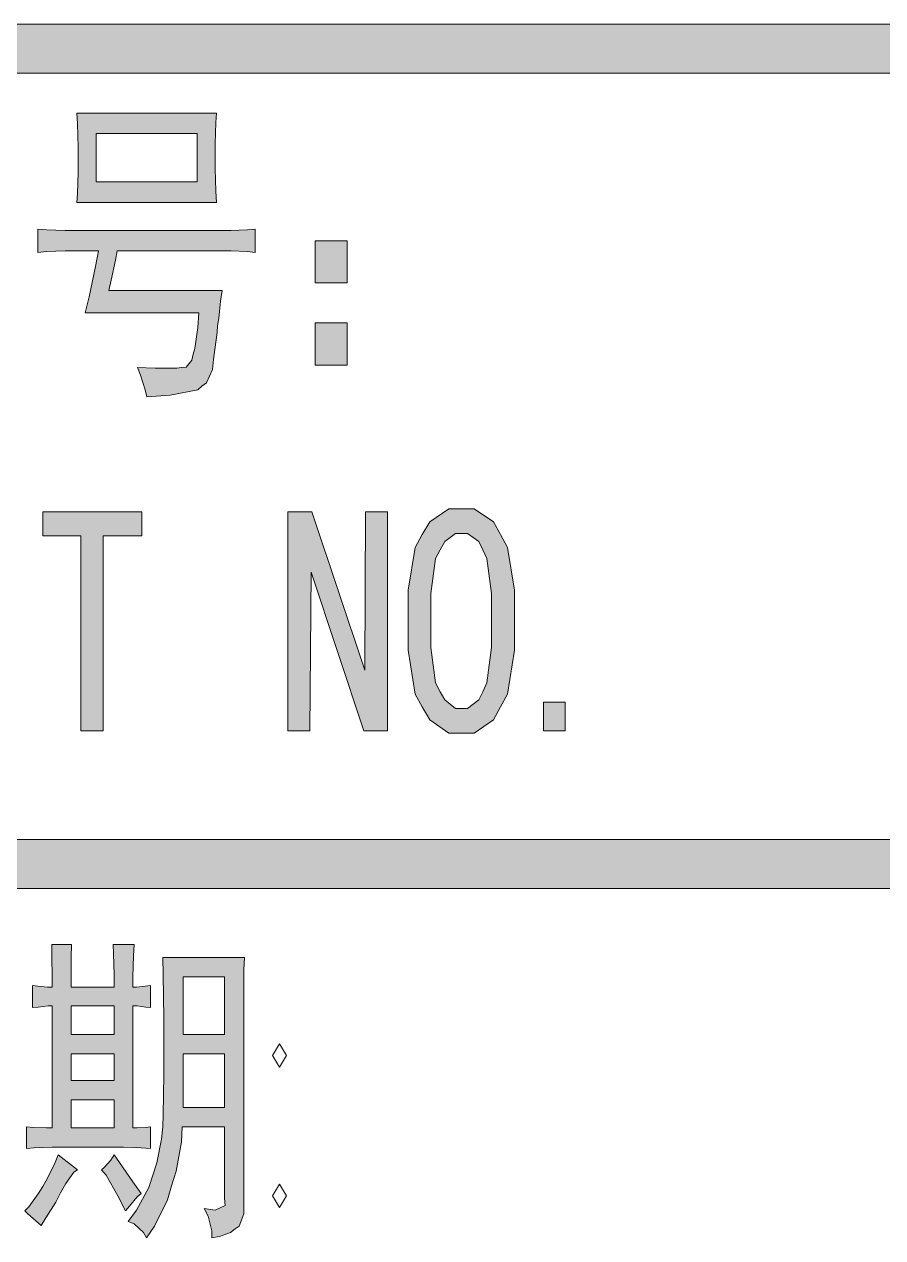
# Model space of a CAD drawing. Header units: millimetres. Extents: x 0 to 586, y 0 to 414.
# Drawn here: x 546.89 to 552.07, y 39.2 to 46.53 of the extents above; entities that cross this region are included whole.
import ezdxf

# ---------------------------------------------------------------- set-up
doc = ezdxf.new("R2010")
doc.units = ezdxf.units.MM

msp = doc.modelspace()

# ---------------------------------------------------------------- hatches: boundary and pattern name
h = msp.add_hatch(color=0)
h.dxf.hatch_style = 2
h.paths.add_polyline_path([(575.772139, 46.534917), (575.772139, 46.238583), (541.390417, 46.238583), (541.390417, 46.534917)])
h = msp.add_hatch(color=0)
h.paths.add_polyline_path([(548.050861, 45.998694), (548.047333, 45.94225), (548.043806, 45.811722), (548.043806, 45.737639), (548.043806, 45.663556), (548.047333, 45.525972), (548.050861, 45.458944), (547.207722, 45.458944), (547.21125, 45.511861), (547.214778, 45.638861), (547.214778, 45.712944), (547.214778, 45.790556), (547.21125, 45.935194), (547.207722, 45.998694)])
h.paths.add_polyline_path([(547.934444, 45.582417), (547.934444, 45.875222), (547.324139, 45.875222), (547.324139, 45.582417)])
h = msp.add_hatch(color=0)
h.dxf.hatch_style = 2
h.paths.add_polyline_path([(548.086139, 45.289611), (548.139056, 45.289611), (548.237833, 45.293139), (548.283694, 45.296667), (548.283694, 45.155556), (548.237833, 45.162611), (548.139056, 45.166139), (548.086139, 45.166139), (547.451139, 45.166139), (547.440556, 45.109694), (547.415861, 44.98975), (547.40175, 44.92625), (548.086139, 44.92625), (548.075556, 44.86275), (548.064972, 44.756917), (548.057917, 44.714583), (548.054389, 44.67225), (548.040278, 44.569944), (548.033222, 44.509972), (548.026167, 44.45), (547.990889, 44.368861), (547.962667, 44.347694), (547.937972, 44.326528), (547.772167, 44.294778), (547.631056, 44.284194), (547.620472, 44.326528), (547.59225, 44.414722), (547.574611, 44.460583), (547.680444, 44.457056), (547.810972, 44.457056), (547.839194, 44.460583), (547.867417, 44.464111), (547.902694, 44.506444), (547.90975, 44.541722), (547.920333, 44.577), (547.937972, 44.704), (547.945028, 44.792194), (547.257111, 44.792194), (547.281806, 44.887444), (547.320611, 45.070889), (547.33825, 45.166139), (547.197139, 45.166139), (547.137167, 45.166139), (547.024278, 45.162611), (546.971361, 45.155556), (546.971361, 45.296667), (547.024278, 45.293139), (547.137167, 45.289611), (547.197139, 45.289611)])
h = msp.add_hatch(color=0)
h.dxf.hatch_style = 2
h.paths.add_polyline_path([(548.647056, 45.226111), (548.841083, 45.226111), (548.841083, 44.972111), (548.647056, 44.972111)])
h = msp.add_hatch(color=0)
h.dxf.hatch_style = 2
h.paths.add_polyline_path([(548.647056, 44.732222), (548.841083, 44.732222), (548.841083, 44.474694), (548.647056, 44.474694)])
h = msp.add_hatch(color=0)
h.dxf.hatch_style = 2
h.paths.add_polyline_path([(547.599306, 43.444583), (547.366472, 43.444583), (547.366472, 42.266306), (547.232417, 42.266306), (547.232417, 43.444583), (547.003111, 43.444583), (547.003111, 43.589222), (547.599306, 43.589222)])
h = msp.add_hatch(color=0)
h.dxf.hatch_style = 2
h.paths.add_polyline_path([(549.0845, 42.266306), (548.939861, 42.266306), (548.622361, 43.225861), (548.615306, 42.266306), (548.48125, 42.266306), (548.48125, 43.589222), (548.625889, 43.589222), (548.946917, 42.633194), (548.950444, 43.589222), (549.0845, 43.589222)])
h = msp.add_hatch(color=0)
h.paths.add_polyline_path([(549.850028, 42.933056), (549.850028, 42.753139), (549.807694, 42.488556), (549.765361, 42.410944), (549.723028, 42.333333), (549.606611, 42.252194), (549.532528, 42.252194), (549.454917, 42.252194), (549.3385, 42.333333), (549.292639, 42.410944), (549.250306, 42.488556), (549.207972, 42.753139), (549.207972, 42.933056), (549.207972, 43.1165), (549.250306, 43.374028), (549.292639, 43.451639), (549.3385, 43.52925), (549.454917, 43.606861), (549.532528, 43.606861), (549.606611, 43.606861), (549.723028, 43.52925), (549.765361, 43.451639), (549.807694, 43.374028), (549.850028, 43.1165)])
h.paths.add_polyline_path([(549.712444, 42.933056), (549.712444, 43.095333), (549.684222, 43.307), (549.659528, 43.359917), (549.634833, 43.409306), (549.567806, 43.458694), (549.532528, 43.458694), (549.493722, 43.458694), (549.430222, 43.409306), (549.402, 43.359917), (549.373778, 43.307), (549.345556, 43.095333), (549.345556, 42.933056), (549.345556, 42.770778), (549.373778, 42.555583), (549.402, 42.502667), (549.430222, 42.453278), (549.493722, 42.400361), (549.532528, 42.400361), (549.567806, 42.400361), (549.634833, 42.453278), (549.659528, 42.502667), (549.684222, 42.555583), (549.712444, 42.770778)])
h = msp.add_hatch(color=0)
h.dxf.hatch_style = 2
h.paths.add_polyline_path([(550.156944, 42.266306), (550.026417, 42.266306), (550.026417, 42.439167), (550.156944, 42.439167)])
h = msp.add_hatch(color=0)
h.dxf.hatch_style = 2
h.paths.add_polyline_path([(575.772139, 41.610139), (575.772139, 41.313806), (541.390417, 41.313806), (541.390417, 41.610139)])
h = msp.add_hatch(color=0)
h.paths.add_polyline_path([(547.059556, 40.717611), (547.059556, 40.777583), (547.056028, 40.904583), (547.056028, 40.975139), (547.175972, 40.975139), (547.172444, 40.897528), (547.172444, 40.770528), (547.172444, 40.717611), (547.4335, 40.717611), (547.4335, 40.791694), (547.429972, 40.918694), (547.426444, 40.975139), (547.553444, 40.975139), (547.549917, 40.908111), (547.546389, 40.781111), (547.546389, 40.717611), (547.567556, 40.717611), (547.620472, 40.724667), (547.652222, 40.728194), (547.652222, 40.594139), (547.624, 40.597667), (547.571083, 40.604722), (547.546389, 40.604722), (547.546389, 39.867417), (547.571083, 39.867417), (547.624, 39.870944), (547.652222, 39.874472), (547.652222, 39.743944), (547.595778, 39.747472), (547.489944, 39.751), (547.437028, 39.751), (547.123056, 39.751), (547.059556, 39.751), (546.950194, 39.747472), (546.904333, 39.743944), (546.904333, 39.874472), (546.946667, 39.870944), (547.024278, 39.867417), (547.059556, 39.867417), (547.059556, 40.604722), (547.034861, 40.604722), (546.974889, 40.597667), (546.939611, 40.594139), (546.939611, 40.728194), (546.971361, 40.724667), (547.031333, 40.717611)])
h.paths.add_polyline_path([(547.4335, 40.431861), (547.4335, 40.604722), (547.172444, 40.604722), (547.172444, 40.431861)])
h.paths.add_polyline_path([(547.4335, 39.867417), (547.4335, 40.03675), (547.172444, 40.03675), (547.172444, 39.867417)])
h.paths.add_polyline_path([(547.4335, 40.153167), (547.4335, 40.315444), (547.172444, 40.315444), (547.172444, 40.153167)])
h = msp.add_hatch(color=0)
h.paths.add_polyline_path([(547.976778, 39.380583), (548.043806, 39.37), (548.103778, 39.398222), (548.10025, 39.444083), (548.10025, 39.874472), (547.842722, 39.874472), (547.839194, 39.78275), (547.807444, 39.606361), (547.779222, 39.518167), (547.754528, 39.4335), (547.676917, 39.27475), (547.627528, 39.204194), (547.609889, 39.235944), (547.553444, 39.288861), (547.518167, 39.302972), (547.567556, 39.37), (547.641639, 39.507583), (547.666333, 39.581667), (547.691028, 39.65575), (547.71925, 39.800389), (547.726306, 39.874472), (547.729833, 39.948556), (547.733361, 40.188444), (547.733361, 40.35425), (547.733361, 40.527111), (547.729833, 40.795222), (547.726306, 40.897528), (548.220194, 40.897528), (548.216667, 40.823444), (548.216667, 40.647056), (548.216667, 40.541222), (548.216667, 39.405278), (548.216667, 39.348833), (548.188444, 39.27475), (548.16375, 39.257111), (548.135528, 39.235944), (548.0685, 39.21125), (548.022639, 39.204194), (548.022639, 39.246528), (548.001472, 39.334722)])
h.paths.add_polyline_path([(548.10025, 40.431861), (548.10025, 40.781111), (547.849778, 40.781111), (547.849778, 40.431861)])
h.paths.add_polyline_path([(548.10025, 39.990889), (548.10025, 40.315444), (547.849778, 40.315444), (547.849778, 39.990889)])
h = msp.add_hatch(color=0)
h.dxf.hatch_style = 2
h.paths.add_polyline_path([(547.21125, 39.613417), (547.190083, 39.599306), (547.140694, 39.532278), (547.108944, 39.475833), (547.080722, 39.419389), (547.02075, 39.324139), (546.992528, 39.278278), (546.960778, 39.3065), (546.911389, 39.348833), (546.89375, 39.366472), (546.918444, 39.391167), (546.974889, 39.468778), (547.003111, 39.514639), (547.031333, 39.564028), (547.077194, 39.659278), (547.094833, 39.705139)])
h = msp.add_hatch(color=0)
h.dxf.hatch_style = 2
h.paths.add_polyline_path([(547.500528, 39.366472), (547.454667, 39.458194), (547.384111, 39.581667), (547.355889, 39.613417), (547.373528, 39.627528), (547.412333, 39.673389), (547.4335, 39.705139), (547.46525, 39.659278), (547.546389, 39.542861), (547.595778, 39.472306), (547.571083, 39.451139), (547.525222, 39.394694)])

# ---------------------------------------------------------------- linework, layer by layer
at = {"color": 0, "lineweight": 0}
for points in [[(575.772139, 46.534917), (575.772139, 46.238583), (541.390417, 46.238583), (541.390417, 46.534917)], [(548.050861, 45.998694), (548.047333, 45.94225), (548.043806, 45.811722), (548.043806, 45.737639), (548.043806, 45.663556), (548.047333, 45.525972), (548.050861, 45.458944), (547.207722, 45.458944), (547.21125, 45.511861), (547.214778, 45.638861), (547.214778, 45.712944), (547.214778, 45.790556), (547.21125, 45.935194), (547.207722, 45.998694)], [(547.934444, 45.582417), (547.934444, 45.875222), (547.324139, 45.875222), (547.324139, 45.582417)], [(548.086139, 45.289611), (548.139056, 45.289611), (548.237833, 45.293139), (548.283694, 45.296667), (548.283694, 45.155556), (548.237833, 45.162611), (548.139056, 45.166139), (548.086139, 45.166139), (547.451139, 45.166139), (547.440556, 45.109694), (547.415861, 44.98975), (547.40175, 44.92625), (548.086139, 44.92625), (548.075556, 44.86275), (548.064972, 44.756917), (548.057917, 44.714583), (548.054389, 44.67225), (548.040278, 44.569944), (548.033222, 44.509972), (548.026167, 44.45), (547.990889, 44.368861), (547.962667, 44.347694), (547.937972, 44.326528), (547.772167, 44.294778), (547.631056, 44.284194), (547.620472, 44.326528), (547.59225, 44.414722), (547.574611, 44.460583), (547.680444, 44.457056), (547.810972, 44.457056), (547.839194, 44.460583), (547.867417, 44.464111), (547.902694, 44.506444), (547.90975, 44.541722), (547.920333, 44.577), (547.937972, 44.704), (547.945028, 44.792194), (547.257111, 44.792194), (547.281806, 44.887444), (547.320611, 45.070889), (547.33825, 45.166139), (547.197139, 45.166139), (547.137167, 45.166139), (547.024278, 45.162611), (546.971361, 45.155556), (546.971361, 45.296667), (547.024278, 45.293139), (547.137167, 45.289611), (547.197139, 45.289611)], [(548.647056, 45.226111), (548.841083, 45.226111), (548.841083, 44.972111), (548.647056, 44.972111)], [(548.647056, 44.732222), (548.841083, 44.732222), (548.841083, 44.474694), (548.647056, 44.474694)], [(547.599306, 43.444583), (547.366472, 43.444583), (547.366472, 42.266306), (547.232417, 42.266306), (547.232417, 43.444583), (547.003111, 43.444583), (547.003111, 43.589222), (547.599306, 43.589222)], [(549.0845, 42.266306), (548.939861, 42.266306), (548.622361, 43.225861), (548.615306, 42.266306), (548.48125, 42.266306), (548.48125, 43.589222), (548.625889, 43.589222), (548.946917, 42.633194), (548.950444, 43.589222), (549.0845, 43.589222)], [(549.850028, 42.933056), (549.850028, 42.753139), (549.807694, 42.488556), (549.765361, 42.410944), (549.723028, 42.333333), (549.606611, 42.252194), (549.532528, 42.252194), (549.454917, 42.252194), (549.3385, 42.333333), (549.292639, 42.410944), (549.250306, 42.488556), (549.207972, 42.753139), (549.207972, 42.933056), (549.207972, 43.1165), (549.250306, 43.374028), (549.292639, 43.451639), (549.3385, 43.52925), (549.454917, 43.606861), (549.532528, 43.606861), (549.606611, 43.606861), (549.723028, 43.52925), (549.765361, 43.451639), (549.807694, 43.374028), (549.850028, 43.1165)], [(549.712444, 42.933056), (549.712444, 43.095333), (549.684222, 43.307), (549.659528, 43.359917), (549.634833, 43.409306), (549.567806, 43.458694), (549.532528, 43.458694), (549.493722, 43.458694), (549.430222, 43.409306), (549.402, 43.359917), (549.373778, 43.307), (549.345556, 43.095333), (549.345556, 42.933056), (549.345556, 42.770778), (549.373778, 42.555583), (549.402, 42.502667), (549.430222, 42.453278), (549.493722, 42.400361), (549.532528, 42.400361), (549.567806, 42.400361), (549.634833, 42.453278), (549.659528, 42.502667), (549.684222, 42.555583), (549.712444, 42.770778)], [(550.156944, 42.266306), (550.026417, 42.266306), (550.026417, 42.439167), (550.156944, 42.439167)], [(575.772139, 41.610139), (575.772139, 41.313806), (541.390417, 41.313806), (541.390417, 41.610139)], [(547.059556, 40.717611), (547.059556, 40.777583), (547.056028, 40.904583), (547.056028, 40.975139), (547.175972, 40.975139), (547.172444, 40.897528), (547.172444, 40.770528), (547.172444, 40.717611), (547.4335, 40.717611), (547.4335, 40.791694), (547.429972, 40.918694), (547.426444, 40.975139), (547.553444, 40.975139), (547.549917, 40.908111), (547.546389, 40.781111), (547.546389, 40.717611), (547.567556, 40.717611), (547.620472, 40.724667), (547.652222, 40.728194), (547.652222, 40.594139), (547.624, 40.597667), (547.571083, 40.604722), (547.546389, 40.604722), (547.546389, 39.867417), (547.571083, 39.867417), (547.624, 39.870944), (547.652222, 39.874472), (547.652222, 39.743944), (547.595778, 39.747472), (547.489944, 39.751), (547.437028, 39.751), (547.123056, 39.751), (547.059556, 39.751), (546.950194, 39.747472), (546.904333, 39.743944), (546.904333, 39.874472), (546.946667, 39.870944), (547.024278, 39.867417), (547.059556, 39.867417), (547.059556, 40.604722), (547.034861, 40.604722), (546.974889, 40.597667), (546.939611, 40.594139), (546.939611, 40.728194), (546.971361, 40.724667), (547.031333, 40.717611)], [(547.976778, 39.380583), (548.043806, 39.37), (548.103778, 39.398222), (548.10025, 39.444083), (548.10025, 39.874472), (547.842722, 39.874472), (547.839194, 39.78275), (547.807444, 39.606361), (547.779222, 39.518167), (547.754528, 39.4335), (547.676917, 39.27475), (547.627528, 39.204194), (547.609889, 39.235944), (547.553444, 39.288861), (547.518167, 39.302972), (547.567556, 39.37), (547.641639, 39.507583), (547.666333, 39.581667), (547.691028, 39.65575), (547.71925, 39.800389), (547.726306, 39.874472), (547.729833, 39.948556), (547.733361, 40.188444), (547.733361, 40.35425), (547.733361, 40.527111), (547.729833, 40.795222), (547.726306, 40.897528), (548.220194, 40.897528), (548.216667, 40.823444), (548.216667, 40.647056), (548.216667, 40.541222), (548.216667, 39.405278), (548.216667, 39.348833), (548.188444, 39.27475), (548.16375, 39.257111), (548.135528, 39.235944), (548.0685, 39.21125), (548.022639, 39.204194), (548.022639, 39.246528), (548.001472, 39.334722)], [(548.10025, 40.431861), (548.10025, 40.781111), (547.849778, 40.781111), (547.849778, 40.431861)], [(547.4335, 40.431861), (547.4335, 40.604722), (547.172444, 40.604722), (547.172444, 40.431861)], [(548.431861, 40.375417), (548.389528, 40.304861), (548.431861, 40.234306), (548.474194, 40.304861)], [(547.4335, 40.153167), (547.4335, 40.315444), (547.172444, 40.315444), (547.172444, 40.153167)], [(548.10025, 39.990889), (548.10025, 40.315444), (547.849778, 40.315444), (547.849778, 39.990889)], [(547.4335, 39.867417), (547.4335, 40.03675), (547.172444, 40.03675), (547.172444, 39.867417)], [(547.21125, 39.613417), (547.190083, 39.599306), (547.140694, 39.532278), (547.108944, 39.475833), (547.080722, 39.419389), (547.02075, 39.324139), (546.992528, 39.278278), (546.960778, 39.3065), (546.911389, 39.348833), (546.89375, 39.366472), (546.918444, 39.391167), (546.974889, 39.468778), (547.003111, 39.514639), (547.031333, 39.564028), (547.077194, 39.659278), (547.094833, 39.705139)], [(547.500528, 39.366472), (547.454667, 39.458194), (547.384111, 39.581667), (547.355889, 39.613417), (547.373528, 39.627528), (547.412333, 39.673389), (547.4335, 39.705139), (547.46525, 39.659278), (547.546389, 39.542861), (547.595778, 39.472306), (547.571083, 39.451139), (547.525222, 39.394694)], [(548.431861, 39.52875), (548.389528, 39.458194), (548.431861, 39.387639), (548.474194, 39.458194)]]:
    msp.add_lwpolyline(points, close=True, dxfattribs=at)

doc.saveas('drawing.dxf')
